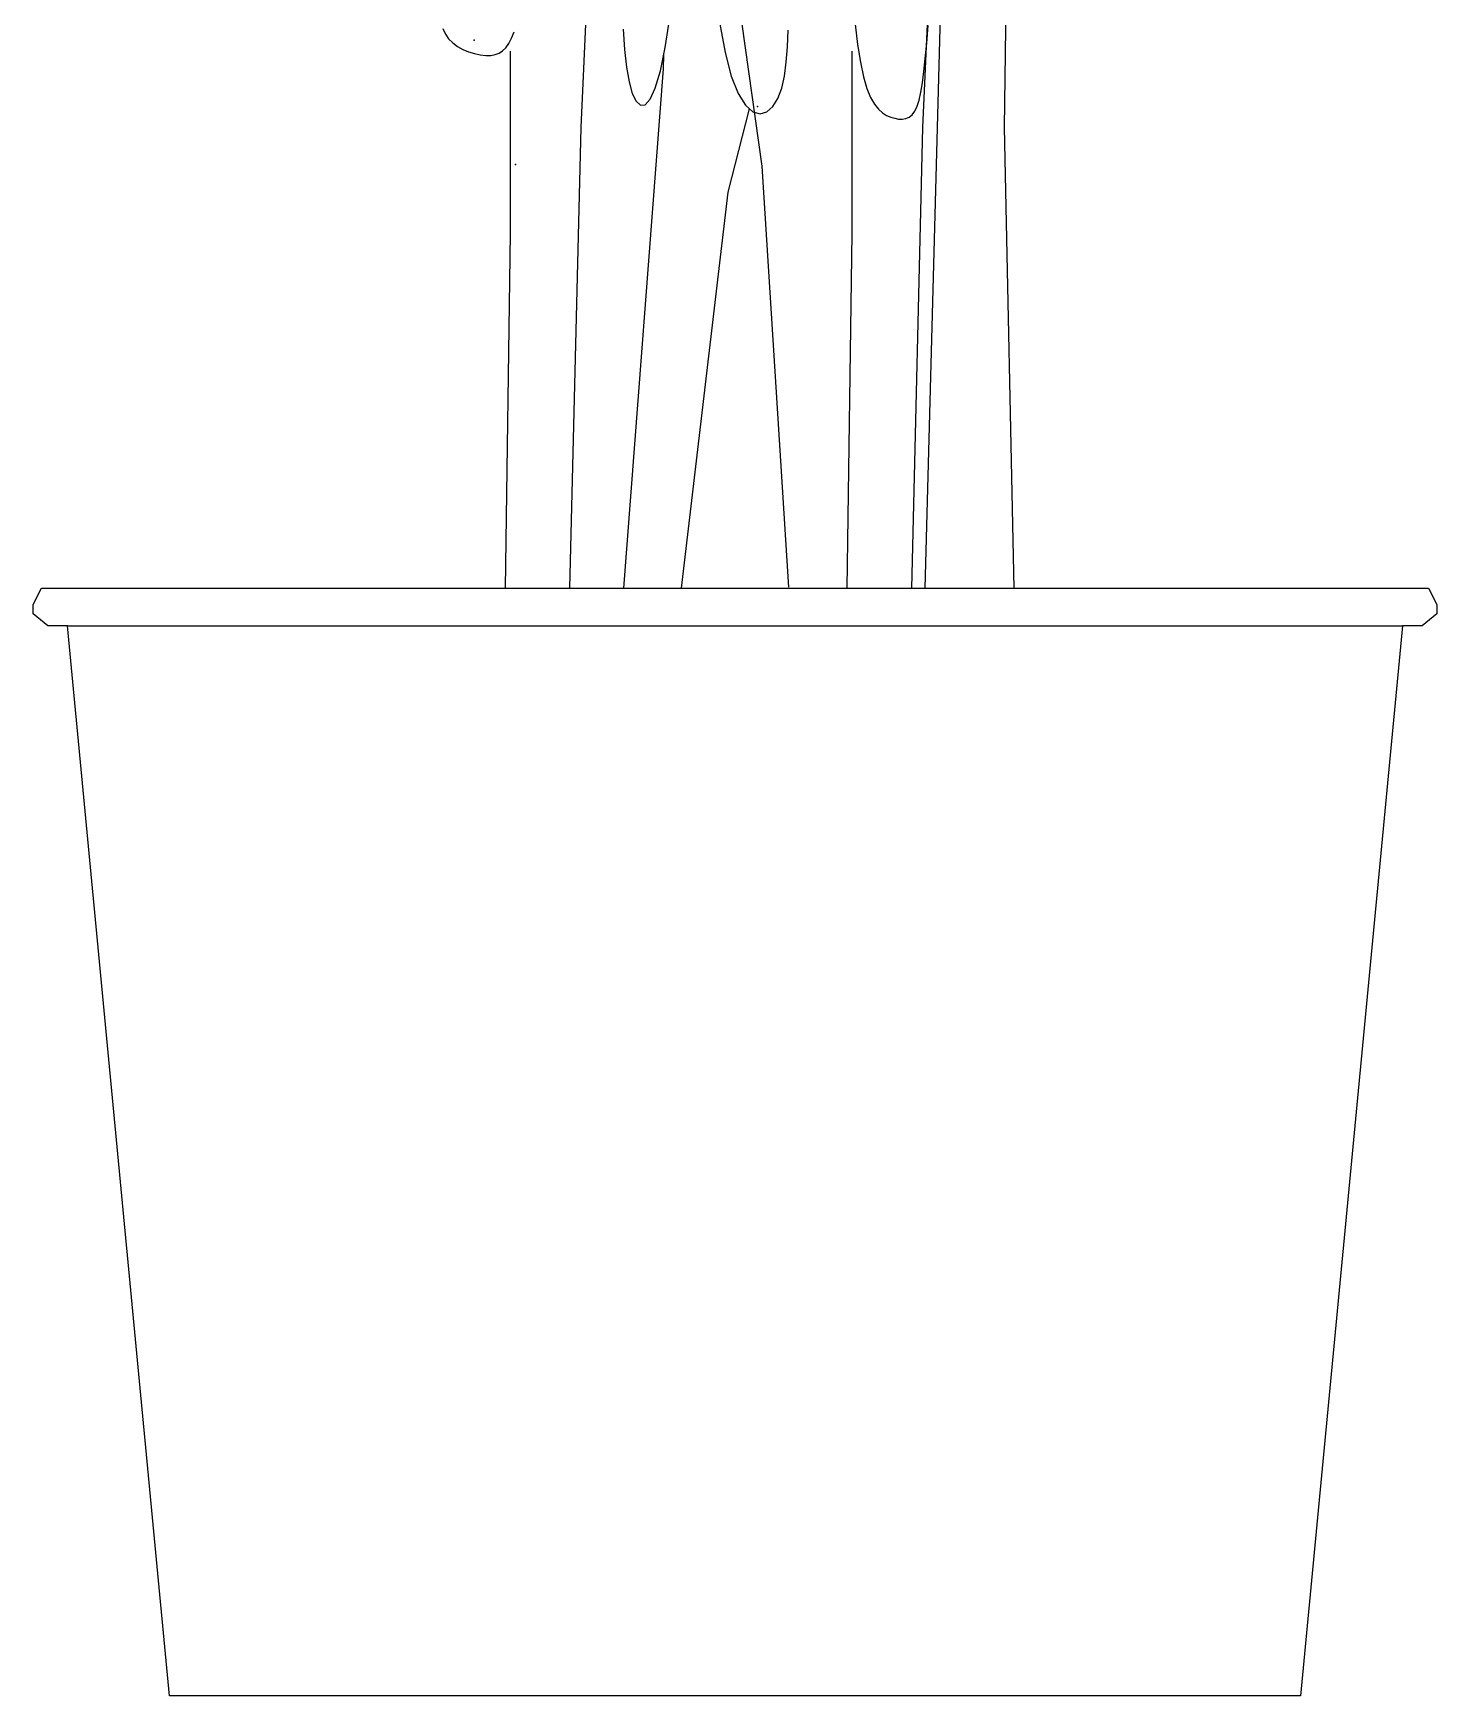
# Model space of a CAD drawing. Header units: millimetres. Extents: x 12377 to 30673, y 89761 to 101952.
# Drawn here: x 25931.8 to 26178.3, y 99788.4 to 100080.5 of the extents above; entities that cross this region are included whole.
import ezdxf

# ---------------------------------------------------------------- set-up
doc = ezdxf.new("R2010")
doc.units = ezdxf.units.MM

# ---------------------------------------------------------------- blocks, each defined once
blk = doc.blocks.new('A$C2C611E7A')
at = {"linetype": 'ByBlock'}
blk.add_line((139.03, 187.91), (373.49, 187.91), dxfattribs=at)
for points in [[(204.97, 292.83), (205.39, 291.88), (205.96, 291.06), (206.68, 290.33), (207.53, 289.71), (208.47, 289.18), (209.46, 288.76), (210.49, 288.44), (211.5, 288.23), (212.47, 288.13), (213.36, 288.13), (214.15, 288.26), (214.84, 288.51), (215.45, 288.91), (216.01, 289.47), (216.52, 290.2), (217.02, 291.13), (217.5, 292.27)], [(236.64, 292.72), (236.85, 289.17), (237.18, 286.08), (237.64, 283.49), (238.21, 281.46), (238.9, 280.06), (239.67, 279.37), (240.5, 279.47), (241.37, 280.46), (242.26, 282.4), (243.15, 285.39), (244.01, 289.51), (244.82, 294.75)], [(253.55, 293.96), (254.51, 288.65), (255.61, 284.47), (256.83, 281.42), (258.11, 279.37), (259.41, 278.23), (260.68, 277.88), (261.87, 278.23), (262.92, 279.16), (263.8, 280.57), (264.47, 282.36), (264.95, 284.49), (265.27, 286.92), (265.46, 289.62), (265.57, 292.55)], [(277.34, 293.63), (277.78, 290.04), (278.27, 286.93), (278.81, 284.37), (279.41, 282.33), (280.06, 280.74), (280.74, 279.54), (281.45, 278.66), (282.16, 278.03), (282.89, 277.6), (283.6, 277.3), (284.3, 277.08), (284.98, 276.94), (285.63, 276.92), (286.25, 277.02), (286.83, 277.28), (287.36, 277.71), (287.83, 278.34), (288.25, 279.19), (288.61, 280.29), (288.92, 281.65), (289.19, 283.3), (289.44, 285.28), (289.68, 287.6), (289.92, 290.29), (290.19, 293.39)], [(289.67, 194.55), (293.26, 330.13), (294.29, 365.21)], [(305.29, 194.55), (303.59, 275.44), (304.62, 353.86)], [(265.72, 194.7), (261, 268.66), (252.87, 326.5)], [(227.27, 194.55), (229.21, 275.44), (231.28, 320.84)], [(287.29, 194.55), (289.23, 275.44), (291.3, 320.84)], [(215.96, 194.55), (216.82, 256.87), (216.82, 288.86)], [(236.72, 194.55), (243.68, 285.76), (243.73, 288.21)], [(275.97, 194.55), (276.83, 256.87), (276.83, 288.86)], [(246.88, 194.55), (255.04, 264.09), (258.81, 278.75)]]:
    blk.add_lwpolyline(points, dxfattribs=at)
blk.add_lwpolyline([(135.56, 187.91), (133.02, 190.02), (133.02, 191.65), (134.47, 194.55), (378.05, 194.55), (379.5, 191.65), (379.5, 190.02), (376.96, 187.91), (373.49, 187.91), (355.57, 0), (156.95, 0), (139.03, 187.91)], close=True, dxfattribs=at)
for p in [(210.43, 290.82), (260.23, 279.16), (217.72, 268.96)]:
    blk.add_point(p, dxfattribs=at)

msp = doc.modelspace()

# ---------------------------------------------------------------- block references
msp.add_blockref('A$C2C611E7A', (25798.78, 99788.45))

doc.saveas('drawing.dxf')
